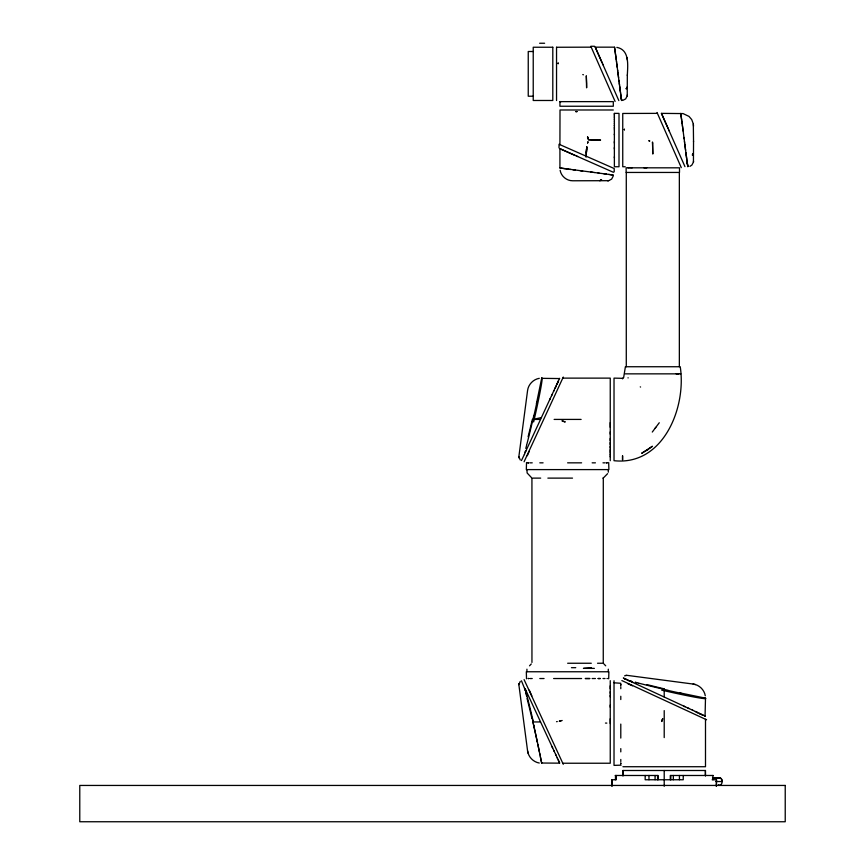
<?xml version="1.0" encoding="UTF-8"?>
<svg xmlns="http://www.w3.org/2000/svg" width="865" height="865" viewBox="0 0 865 865"><rect width="100%" height="100%" fill="white"/><g stroke="black" fill="none" stroke-linecap="round" stroke-linejoin="round"><path stroke-width="1.3" d="M603.262 662.428L603.294 478.929M610.247 723.518L610.247 718.761M610.247 707.224L610.247 705.018M610.247 696.909L610.247 695.082M610.247 456.915L610.247 456.039M610.247 455.022L610.247 453.865M610.247 452.59L610.247 449.638M610.247 448.005L610.247 446.275M610.247 444.448L610.247 442.545M610.247 440.555L610.247 438.479M610.247 434.133L610.247 431.905M610.247 427.31L610.247 422.607M610.247 693.352L610.247 691.719M610.247 688.767L610.247 685.815M614.377 134.064L614.377 166.74L619.005 166.75L619.005 113.369L614.377 113.369L614.377 115.434M614.377 157.906L614.377 156.77M614.377 148.964L614.377 147.515M614.377 143.082L614.377 141.568M614.377 134.864L614.377 129.761M614.377 128.398L614.377 125.252M614.377 123.349L614.377 121.154M614.377 119.457L614.377 117.608M614.377 116.613L614.377 115.337M620.778 763.687L620.789 762.887L620.778 763.925M627.33 74.877L627.233 95.896L625.665 98.891L622.67 100.459M664.212 737.596L664.212 710.608M664.212 696.952L664.212 689.405L668.202 690.313M693.535 141.082L693.438 162.101L691.87 165.085L689.935 166.361M716.382 786.274L716.458 779.754L712.144 779.754M526.926 671.759L526.936 669.196M559.925 144.66L560.012 109.985L613.296 109.985M608.29 472.171L608.29 469.598M614.377 113.456L614.377 114.634M705.462 775.786L705.494 770.499L622.951 770.499L622.951 775.786M539.284 763.027C533.283 762.033 528.331 756.897 527.574 750.852L518.859 684.68L520.265 681.371M623.005 775.786L623.06 770.499M716.404 786.274L716.523 779.754M586.048 157.192L586.697 147.537L586.329 153.31M586.567 149.169L586.405 152.359M518.859 684.68L518.903 683.523M586.535 150.002L586.816 146.585L586.675 147.839M586.513 150.629L586.146 155.7M616.031 57.955L614.518 47.164L595.25 47.164L602.018 62.442M693.535 141.59L693.319 123.911L691.708 119.575L689.005 116.407L683.058 113.585L661.455 113.369L684.961 166.642M627.233 95.896L627.33 94.858M693.438 162.101L693.535 161.063M520.265 459.996L518.859 456.677L527.574 390.504C528.342 384.46 533.283 379.335 539.284 378.329M559.558 378.556L541.652 378.329M541.695 378.124L536.408 403.782M533.846 415.416L532.937 419.417A43.391 1.589 -77 0 1 526.688 444.902M525.801 448.416L526.59 445.41M524.406 454.59L525.715 450.827A1.687 1.103 2.6 0 1 525.542 451.087A1.946 1.265 1.7 0 1 525.239 451.325M613.209 176.125L611.641 179.109L608.646 180.688L572.738 180.774C566.705 180.85 561.136 176.255 560.131 170.297M558.444 380.816L558.066 381.627M556.909 384.276L557.666 382.633M551.589 395.705L552.075 394.494M555.06 388.244L556.033 386.158M527.315 455.704L529.326 451.152M525.163 688.778L559.72 763.157L541.652 763.027A41.801 1.676 77.1 0 1 541.641 762.995M524.341 454.493L521.465 460.558M524.082 461.769L563.277 377.054M525.163 452.568L559.59 378.351M549.675 399.652L550.281 398.527M553.557 391.315L553.989 390.548M556.022 386.666L556.4 385.985M557.157 384.19L557.514 383.563M558.141 382.06L558.476 381.476M623.622 377.724L625.395 366.738L680.236 366.738C686.626 407.815 663.012 466.062 614.02 460.699L614.02 378.124L622.908 378.329M608.69 678.841L608.895 671.759L526.32 671.759L526.525 678.83M608.69 462.494L608.895 469.598L526.32 469.598L526.525 462.537M655.238 428.121L655.789 427.353M652.286 432.046L659.271 422.747M529.521 665.812L531.305 663.942M603.911 477.426L607.576 473.674M624.616 678.636L625.492 678.971L624.627 678.603C637.819 684.896 619.859 676.365 623.946 678.268L623.946 678.29M524.568 688.345L525.25 690.043A1.881 1.222 -1.6 0 1 525.542 690.292L525.715 690.529A1.568 1.027 -2.7 0 1 525.779 690.821L525.585 690.27A1.925 1.254 -1.4 0 0 525.152 689.956L521.465 680.809M647.788 449.659L652.415 446.264L641.668 453.282L647.788 449.659L646.425 450.492M621.102 765.168L614.02 765.374L614.02 680.755M624.595 675.846L626.941 675.338L693.114 684.053C699.158 684.821 704.283 689.762 705.289 695.763M562.185 720.48L559.233 721.237L561.061 720.761M541.317 417.6L532.937 419.417L540.474 419.417M557.287 721.583L556.53 721.691M607.608 180.774L608.646 180.688M552.8 47.24L552.8 100.481L533.229 100.481L533.229 47.24L552.8 47.24M565.18 168.729L559.925 167.961L559.925 148.694L575.203 155.462M625.773 675.381L626.455 675.349M533.229 96.21L528.245 96.22L528.245 51.5L533.229 51.511M560.488 101.627L559.925 101.627L561.093 101.627M631.98 167.821L679.501 167.821L679.501 172.449L626.13 172.449L626.13 167.821L628.185 167.821M607.446 462.84L606.408 462.84L606.96 462.84M606.981 678.528L607.457 678.528M556.541 47.261L591.206 47.164M657.411 113.369L622.746 113.456L622.746 166.74L625.222 166.761M680.798 373.853L625.244 373.853M588.254 678.517L585.205 678.528L589.725 678.528L588.47 678.528M600.364 678.528L598.148 678.528L600.191 678.528M539.63 43.25L544.615 43.25M594.515 46.277L590.817 46.277L615.091 101.443M560.682 101.627L613.307 101.627L613.307 106.244L559.925 106.244L559.969 101.627M599.045 140.065L600.58 140.065L588.546 139.752L587.54 136.908L587.746 137.589M629.071 167.821L631.136 167.821M628.098 167.821L629.298 167.821M630.65 167.821L632.207 167.821M643.928 167.821L646.825 167.821M676.192 373.853L678.798 373.853M562.791 378.124L610.247 378.124L610.247 460.699M554.13 419.417L581.118 419.417M530.18 462.84L532.235 462.84M539.792 462.84L543.079 462.84M567.613 462.84L581.594 462.84M592.147 462.84L595.423 462.84M602.981 462.84L605.1 462.84M531.759 478.118L540.69 478.118M547.869 478.118L572.511 478.118M602.656 478.118L603.456 478.118M567.656 663.25L591.292 663.25M597.531 663.25L603.359 663.25M571.462 667.683L575.755 667.683M591.465 667.683L583.432 668.375L594.374 668.375M530.115 678.528L532.235 678.528M539.792 678.528L544.063 678.528M553.622 678.528L581.594 678.528M592.147 678.528L595.423 678.528M602.991 678.528L605.035 678.528M614.02 682.799L620.789 683.274M533.846 725.94L532.937 721.951L540.474 721.951M562.791 763.233L610.247 763.233L610.247 680.668M622.93 766.725L705.494 766.725L705.494 719.258M615.231 775.483L658.114 775.483L658.114 779.754M713.182 775.483L670.299 775.483L670.299 779.754M712.479 777.862L719.572 777.862M715.852 781.528L722.167 781.528A3.665 2.595 90 0 0 718.999 777.959M596.331 140.054L597.758 140.054M712.619 777.884L720.156 777.959M595.953 140.054L588.546 139.752L588.243 139.006M605.457 723.064L606.83 723.108M580.134 170.697L582.696 171.032M590.535 172.027L593.098 172.351M594.341 172.513L603.554 173.714M594.363 172.513L559.958 167.972M572.89 169.767L575.203 170.059M598.029 172.989L599.196 173.141M569.678 169.335L570.716 169.475M604.538 173.843L606.397 174.092M567.743 169.075L568.694 169.205M603.51 173.703L609.511 174.525M565.98 168.837L566.835 168.956M608.787 174.416L613.307 175.087L610.139 174.611M705.062 716.036L705.494 698.163L679.836 692.876M704.683 698.001L705.289 698.12A41.801 1.676 12.9 0 1 661.649 690.119M693.114 684.053L695.471 684.572M629.882 680.841L629.201 680.658L632.791 682.182A1.687 1.103 -87.5 0 1 632.531 682.009A1.925 1.254 -88.2 0 1 632.315 681.75L632.315 681.75M631.731 681.339L630.974 681.144M582.761 74.595L583.464 74.779M636.662 682.669L635.202 682.28L638.208 683.069M616.853 47.38C629.904 49.824 627.698 65.567 627.33 75.385M702.802 714.923L701.991 714.544M699.342 713.376L700.985 714.144M687.913 708.067L689.124 708.554M695.374 711.538L697.471 712.511M559.958 148.715L613.328 172.265M627.925 683.793L632.466 685.804M621.849 680.56L706.564 719.756M631.05 681.642L705.267 716.069M576.414 155.938L577.625 156.533M683.966 706.154L685.091 706.759M692.303 710.035L693.07 710.468M696.952 712.49L697.633 712.879M699.428 713.636L700.055 713.993M701.558 714.62L702.142 714.955M595.196 47.153L618.821 100.578M661.401 113.358L668.223 128.647M704.964 715.993L704.11 715.528M531.305 477.426L527.131 472.982L526.926 469.598M603.911 663.942L605.705 665.812M559.514 762.703L559.201 762.043M558.768 761.113L558.228 759.924M555.525 754.269L556.109 755.534M557.168 757.816L557.557 758.486M552.075 746.873L552.681 747.998M668.688 129.858L669.294 131.069M602.494 63.653L603.089 64.864M524.082 679.598L563.277 764.303M657.022 112.482L681.296 167.648M529.326 690.205L531.845 695.947M553.838 750.496L554.249 751.523M588.049 138.465L587.54 136.908M525.801 692.962L526.601 695.979M532.937 721.951L537.468 742.592M527.574 750.852L528.093 753.21M537.187 741.219L540.257 756.151M537.825 744.289L539.425 752.031M541.652 763.027L541.166 760.659M541.652 763.016L541.414 761.914M541.014 759.892L541.317 761.416M539.706 753.393L539.965 754.68M540.43 757.016L540.841 759.027M540.203 755.891L541.036 760.032M686.853 159.841L687.837 166.761L687.08 161.506M620.973 96.026L621.643 100.556L620.875 95.301M621.621 100.427L621.081 96.75M614.539 47.294L616.312 60.139M687.794 166.469L687.178 162.231M621.459 99.399L621.589 100.264M621.33 98.524L620.648 93.636M687.275 162.955L687.372 163.604M681.717 120.278L680.723 113.401L682.236 124.16M686.042 153.786L686.972 160.695M618.908 80.348L620.767 94.49M681.836 121.219L682.82 128.647M686.464 156.954L686.724 158.933M620.259 90.76L620.529 92.739M684.777 143.979L686.464 156.998M620.27 90.793L619.686 86.403M682.377 125.274L683.134 131.069M685.891 152.64L686.183 154.857M616.172 59.069L616.929 64.864M616.464 61.274L616.615 62.442M619.232 82.856L619.545 85.267M682.982 129.88L685.588 150.24M616.777 63.675L617.253 67.373M617.091 66.14L617.751 71.254M619.07 81.613L617.913 72.552M683.945 137.449L684.118 138.757M684.453 141.373L684.615 142.682M617.578 69.946L618.572 77.774M693.319 123.911L693.535 126.193M627.125 57.706L627.33 59.988M518.859 456.677L518.903 457.845M586.611 83.191L586.308 75.796L586.611 87.83L586.611 83.581M705.353 770.499L705.408 775.786M608.29 669.196L608.29 671.759M614.377 116.559L614.377 117.9M611.955 779.754L611.966 786.274L611.89 779.754L616.269 779.754L616.269 775.483M712.944 775.483L712.944 779.754M683.242 775.483L683.242 779.754L645.171 779.754L645.171 775.483M679.349 172.449L679.349 366.738M679.436 775.483L679.436 779.754M673.338 775.483L673.338 779.754M670.818 775.483L670.818 779.754M664.212 770.499L664.212 786.274M657.595 775.483L657.595 779.754M655.075 775.483L655.075 779.754M648.977 775.483L648.977 779.754M626.282 172.449L626.282 366.738M622.562 378.124L622.562 378.87M620.789 686.659L620.789 688.713M620.789 696.271L620.789 699.547M620.789 724.081L620.789 738.072M620.789 748.614L620.789 751.89M620.789 759.459L620.789 761.578M615.469 775.483L615.469 779.754M614.377 119.229L614.377 121.219M614.377 123.154L614.377 125.771M614.377 127.501L614.377 129.858M614.204 171.919L614.204 168.534L559.028 144.26L559.028 147.958M556.541 47.24L556.541 100.535M531.932 478.929L531.953 662.428M532.397 419.32A43.282 0.984 -76.5 0 1 528.104 436.749M541.641 378.373A41.801 1.676 -77.1 0 1 533.64 421.969M536.906 402.236A42.936 1.611 -77 0 1 534.083 415.038M532.072 717.691A43.477 2.227 77.1 0 1 533.045 721.918M525.12 689.394A43.261 1.968 77.1 0 1 533.327 721.886M533.802 725.865A42.893 1.33 77.1 0 1 537.089 740.905M527.034 698.39A43.358 1.46 76.9 0 1 531.932 718.393M525.163 689.946A1.827 1.189 -2.6 0 1 525.758 690.529M627.979 377.854A28.999 8.326 34 0 1 628.195 377.864M640.262 386.893A28.513 1.352 23.4 0 1 640.587 387.023M718.393 778.273A3.665 2.595 -90 0 1 722.167 781.528A3.665 2.595 -90 0 1 718.393 784.793M630.661 681.069A41.823 0.822 13.7 0 1 629.579 680.777M664.298 688.875A43.282 0.984 13.5 0 1 646.847 684.583M664.212 689.362A43.391 1.589 13 0 1 638.716 683.155M681.371 693.373A42.936 1.611 13 0 1 668.58 690.562M620.789 684.247L620.789 685.242L620.789 684.247M558.163 63.642L558.152 63.059L558.163 63.642M624.368 129.847L624.357 129.263L624.368 129.847M587.951 141.892L587.616 142.974L587.951 141.892M662.33 719.766L661.725 721.507L662.72 718.653L662.33 719.766M627.212 87.127L626.184 88.76L627.212 87.127M693.416 153.332L692.378 154.965L693.416 153.332M601.521 179.628L599.877 180.666L601.521 179.628M576.977 111.607L575.82 111.607L576.977 111.607M528.764 462.84L527.769 462.84L528.764 462.84M528.255 678.528L528.807 678.528L528.255 678.528M785.225 785.442L79.775 785.442L79.775 821.75L785.225 821.75L785.225 785.442M648.966 140.8L649.669 140.984L648.966 140.8M565.029 421.893L562.174 420.898L565.029 421.893M652.599 143.687L652.502 142.001L652.816 154.035L652.599 143.687M622.562 455.833L622.562 459.91L622.562 455.833"/></g></svg>
